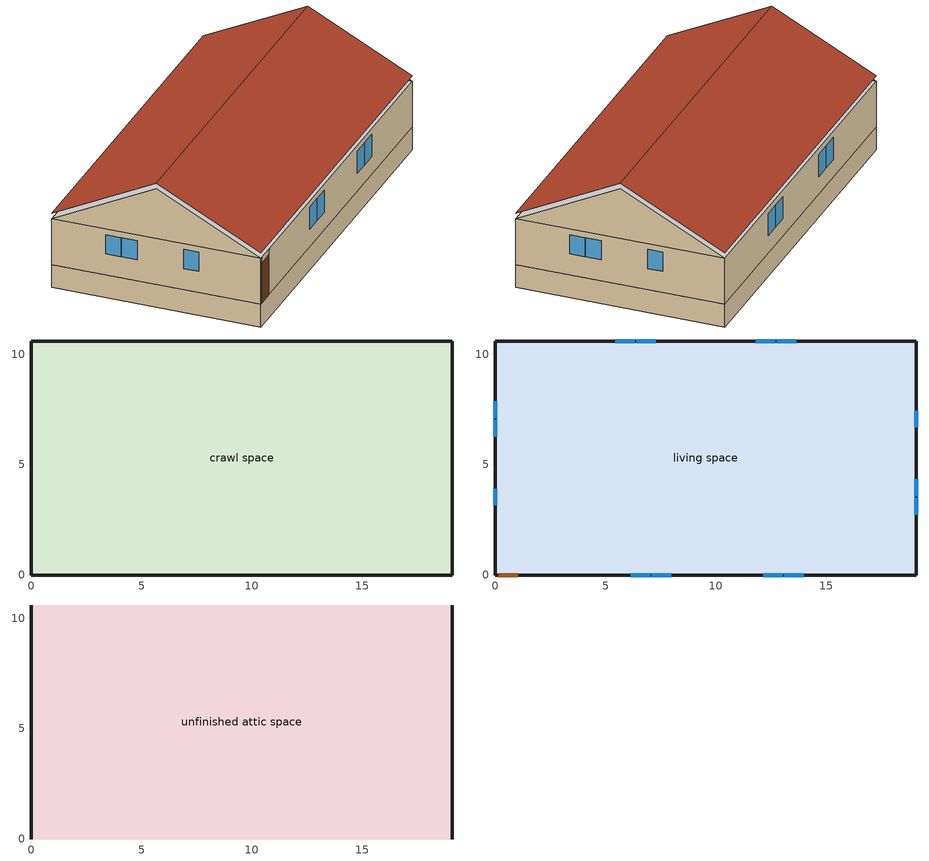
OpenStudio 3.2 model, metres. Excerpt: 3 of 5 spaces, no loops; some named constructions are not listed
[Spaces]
crawl space
 floor foundation (FloorFndGrndCS): 0,0 0,10.6 19.08,10.6 19.08,0 z-1.22
 wall foundation (WallFndGrndCS): 0,10.6 0,0 19.08,0 19.08,10.6 0,10.6 z-1.22:0
living space
 floor to crawl space (FloorCSInsFin Reversed): 0,0 0,10.6 19.08,10.6 19.08,0 z0
 wall outside (WallExtInsFin): 0,10.6 0,0 0.13,0 1.05,0 19.08,0 19.08,10.6 0,10.6 z0:2.44
 window (WindowConstruction): 6.14,0 7.03,0 / 7.09,0 7.97,0 / 12.15,0 13.04,0 / 13.1,0 13.98,0 / 13.63,10.6 12.75,10.6 / 12.69,10.6 11.8,10.6 / 7.28,10.6 6.39,10.6 / 6.33,10.6 5.44,10.6 z0.95:2.13; 0,7.86 0,7.1 / 0,7.03 0,6.27 / 0,3.91 0,3.15 / 19.08,2.74 19.08,3.5 / 19.08,3.56 19.08,4.33 / 19.08,6.68 19.08,7.45 z1.12:2.13
 door (Door): 0.15,0 1.02,0 z0:2.13
unfinished attic space
 floor to living space (FloorFinInsUnfinAttic): 0,10.6 19.08,10.6 19.08,0 0,0 z2.44
 wall outside (WallExtUninsUnfin): 0,5.3,5.09 0,10.6,2.44 0,0,2.44; 19.08,5.3,5.09 19.08,0,2.44 19.08,10.6,2.44
 roof outside (RoofUnfinInsExt): 19.08,5.3,5.39 0,5.3,5.39 0,0,2.74 19.08,0,2.74; 0,5.3,5.39 19.08,5.3,5.39 19.08,10.6,2.74 0,10.6,2.74
[Material] Roughness=Rough
Name | Thickness {m} | Conductivity {W/m-K} | Density {kg/m3} | Specific Heat {J/kg-K} | Thermal Absorptance | Solar Absorptance | Visible Absorptance
Drywall 0.5 in. | 0.0127 | 0.160291 | 801 | 837.4 | 0.9 | 0.5 | 0.1
FloorUATrussandIns | 0.0889 | 0.0564573 | 50.7834 | 1165.1 | 0.9 | 0.5 | 0.9
FloorUAAdditionalCeilingIns | 0.196342 | 0.0539976 | 16.02 | 1046.75
RoofSheathing | 0.01905 | 0.115458 | 512.64 | 1214.23 | 0.82 | 0.3 | 0.3
FloorIns | 0.23495 | 0.0754732 | 106.365 | 1151.69 | 0.82 | 0.3 | 0.3
Wood Floor | 0.015875 | 0.115458 | 544.68 | 1214.23
Floor Covering | 0.0127 | 0.0433444 | 54.468 | 1339.84 | 0.9 | 0.9
[Construction]
FloorFinInsUnfinAttic Reversed: FloorUAAdditionalCeilingIns, FloorUATrussandIns, Drywall 0.5 in.
FloorCSInsFin: FloorIns, RoofSheathing, Wood Floor, Floor Covering
[Schedule:Ruleset]
res mv_1 bath exhaust schedule: Default Day Schedule=Schedule Day 16; Summer Design Day Schedule=res mv_1 bath exhaust schedule summer design; Winter Design Day Schedule=res mv_1 bath exhaust schedule winter design
[Schedule:Day]
res nv_1 temp schedule allday1; res nv_1 temp schedule allday2; res nv_1 temp schedule allday3; res nv_1 temp schedule allday4; res nv_1 temp schedule allday5; res nv_1 temp schedule allday6; res nv_1 temp schedule allday7; res nv_1 temp schedule allday8; res nv_1 temp schedule allday9; res nv_1 temp schedule allday10; res nv_1 temp schedule allday11; res nv_1 temp schedule allday12: 24, 0, 21.6667
res nv_1 availability schedule allday1 on; res nv_1 availability schedule allday1 on 1; res nv_1 availability schedule allday1 on 2; res nv_1 availability schedule allday1 on 3; res nv_1 availability schedule allday1 on 4; res nv_1 availability schedule allday1 on 5; res nv_1 availability schedule allday1 on 6; res nv_1 availability schedule allday1 on 7; res nv_1 availability schedule allday1 on 8; res nv_1 availability schedule allday1 on 9; res nv_1 availability schedule allday1 on 10; res nv_1 availability schedule allday1 on 11: 1, 0, 1, 2, 0, 1, 3, 0, 1, 4, 0, 1, 5, 0, 1, 6, 0, 1, 7, 0, 1, 8, 0, 1, 9, 0, 1, 10, 0, 1, 11, 0, 1, 12, 0, 1, 13, 0, 1, 14, 0, 1, 15, 0, 1, 16, 0, 1, 17, 0, 1, 18, 0, 1, 19, 0, 1, 20, 0, 1, 21, 0, 1, 22, 0, 1, 23, 0, 1, 24, 0, 1
res mv_1 range exhaust schedule allday1; res mv_1 range exhaust schedule allday2; res mv_1 range exhaust schedule allday3; res mv_1 range exhaust schedule allday4; res mv_1 range exhaust schedule allday5; res mv_1 range exhaust schedule allday6; res mv_1 range exhaust schedule allday7; res mv_1 range exhaust schedule allday8; res mv_1 range exhaust schedule allday9; res mv_1 range exhaust schedule allday10; res mv_1 range exhaust schedule allday11; res mv_1 range exhaust schedule allday12: 17, 0, 0, 18, 0, 1, 24, 0, 0
Schedule Day 16; res mv_1 bath exhaust schedule winter design: 24, 0, 0
res mv_1 bath exhaust schedule allday1; res mv_1 bath exhaust schedule allday2; res mv_1 bath exhaust schedule allday3; res mv_1 bath exhaust schedule allday4; res mv_1 bath exhaust schedule allday5; res mv_1 bath exhaust schedule allday6; res mv_1 bath exhaust schedule allday7; res mv_1 bath exhaust schedule allday8; res mv_1 bath exhaust schedule allday9; res mv_1 bath exhaust schedule allday10; res mv_1 bath exhaust schedule allday11; res mv_1 bath exhaust schedule allday12: 14, 0, 0, 15, 0, 1, 24, 0, 0
res mv_1 bath exhaust schedule summer design: 24, 0, 1
[Schedule:Rule] Schedule Ruleset=res mv_1 bath exhaust schedule; Apply Sunday=Yes; Apply Monday=Yes; Apply Tuesday=Yes; Apply Wednesday=Yes; Apply Thursday=Yes; Apply Friday=Yes; Apply Saturday=Yes; Date Specification Type=DateRange; Start Day=1
Name | Rule Order | Day Schedule | Start Month | End Month | End Day
res mv_1 bath exhaust schedule allday rule1 | 11 | res mv_1 bath exhaust schedule allday1 | 1 | 1 | 31
res mv_1 bath exhaust schedule allday rule2 | 10 | res mv_1 bath exhaust schedule allday2 | 2 | 2 | 28
res mv_1 bath exhaust schedule allday rule3 | 9 | res mv_1 bath exhaust schedule allday3 | 3 | 3 | 31
res mv_1 bath exhaust schedule allday rule4 | 8 | res mv_1 bath exhaust schedule allday4 | 4 | 4 | 30
res mv_1 bath exhaust schedule allday rule5 | 7 | res mv_1 bath exhaust schedule allday5 | 5 | 5 | 31
res mv_1 bath exhaust schedule allday rule6 | 6 | res mv_1 bath exhaust schedule allday6 | 6 | 6 | 30
res mv_1 bath exhaust schedule allday rule7 | 5 | res mv_1 bath exhaust schedule allday7 | 7 | 7 | 31
res mv_1 bath exhaust schedule allday rule8 | 4 | res mv_1 bath exhaust schedule allday8 | 8 | 8 | 31
res mv_1 bath exhaust schedule allday rule9 | 3 | res mv_1 bath exhaust schedule allday9 | 9 | 9 | 30
res mv_1 bath exhaust schedule allday rule10 | 2 | res mv_1 bath exhaust schedule allday10 | 10 | 10 | 31
res mv_1 bath exhaust schedule allday rule11 | 1 | res mv_1 bath exhaust schedule allday11 | 11 | 11 | 30
res mv_1 bath exhaust schedule allday rule12 | 0 | res mv_1 bath exhaust schedule allday12 | 12 | 12 | 31
